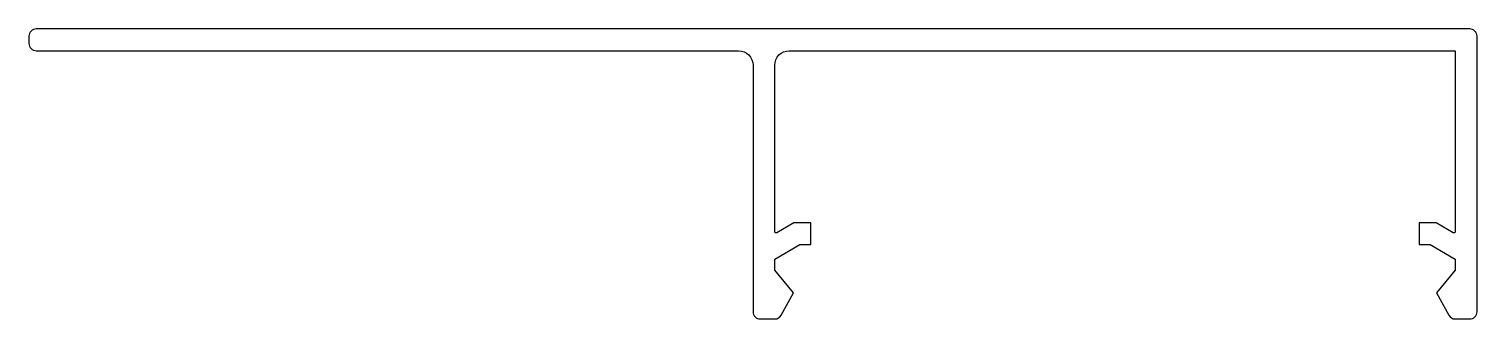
# Model space of a CAD drawing. Extents: x 923.9 to 1023.9, y -28.8 to -8.8.
import ezdxf

# ---------------------------------------------------------------- set-up
doc = ezdxf.new("R2010")
doc.units = 0
doc.header["$LTSCALE"] = 15
doc.layers.get('0').update_dxf_attribs({"linetype": 'CONTINUOUS'})

msp = doc.modelspace()

# ---------------------------------------------------------------- linework, layer by layer
msp.add_lwpolyline([(1021.052, -26.988), (1021.909, -28.538, 0.272896), (1022.346, -28.796), (1023.352, -28.796, 0.414214), (1023.852, -28.296), (1023.852, -9.296, 0.414214), (1023.352, -8.796), (924.352, -8.796, 0.414214), (923.852, -9.296), (923.852, -9.796, 0.414214), (924.352, -10.296), (972.852, -10.296, -0.414214), (973.852, -11.296), (973.852, -28.296, 0.414214), (974.352, -28.796), (975.357, -28.796, 0.272896), (975.794, -28.538), (976.652, -26.988), (975.352, -25.439), (975.352, -24.662), (977.077, -23.666), (977.852, -23.666), (977.852, -22.166), (976.675, -22.166), (975.502, -22.844, -0.57735), (975.352, -22.757), (975.352, -11.296, -0.414214), (976.352, -10.296), (1022.352, -10.296), (1022.352, -22.757, -0.57735), (1022.202, -22.844), (1021.028, -22.166), (1019.852, -22.166), (1019.852, -23.666), (1020.626, -23.666), (1022.352, -24.662), (1022.352, -25.439)], format="xyb", close=True)

doc.saveas('drawing.dxf')
